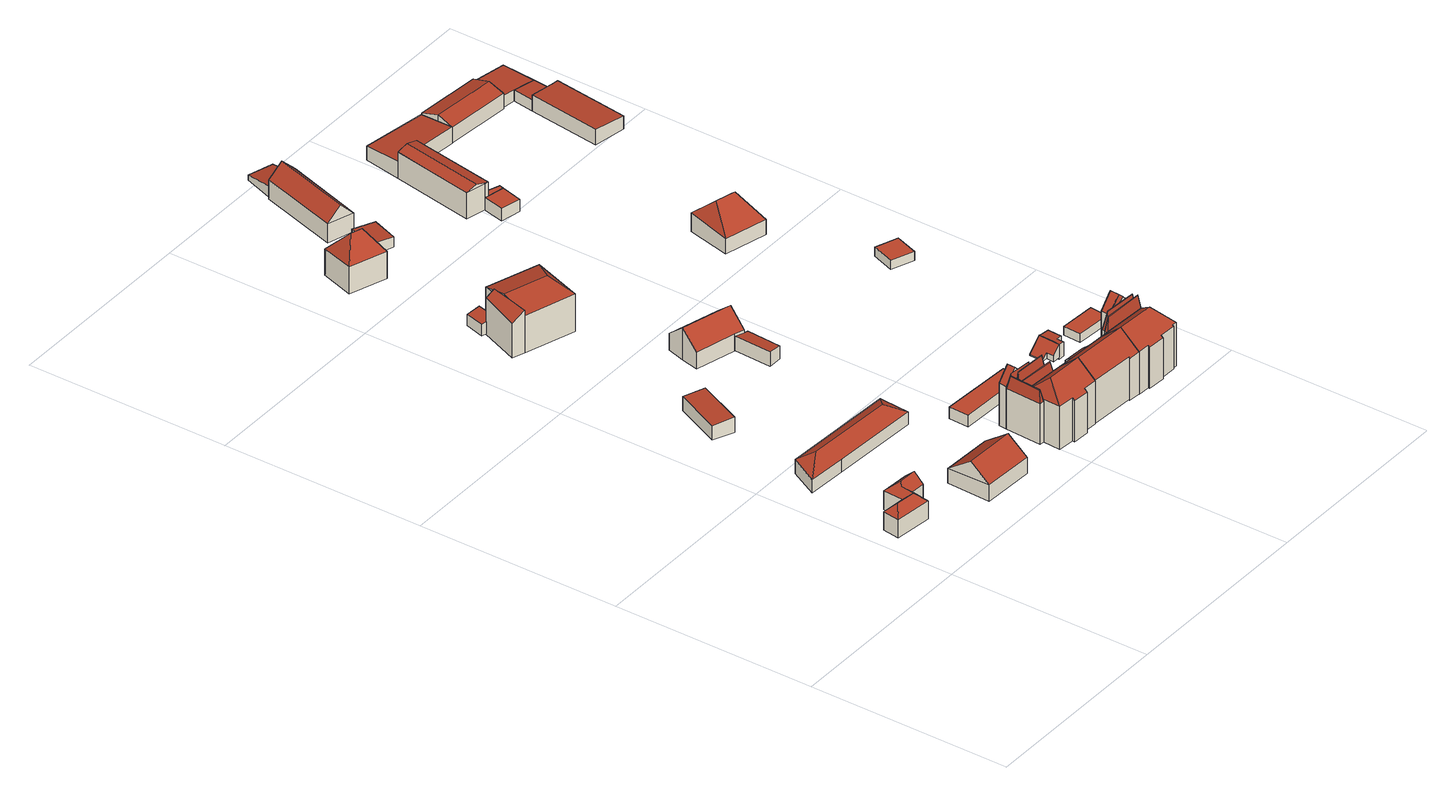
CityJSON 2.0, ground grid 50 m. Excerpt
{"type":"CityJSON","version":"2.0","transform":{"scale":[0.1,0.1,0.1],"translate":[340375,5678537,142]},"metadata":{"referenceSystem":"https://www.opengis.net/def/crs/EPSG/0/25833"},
"CityObjects":{
"building1":{"type":"Building","attributes":{"Dachtyp_tdc":"tdcFreeFormRoof","Gemeindeschluessel":14729160,"Dachneigung":43.19,"QualitaetDacherkennung":36,"Geometrietyp2DReferenz":"3000","function":"31001_9998","roofType":"5000","measuredHeight":6.88},"geometry":[{"type":"MultiSurface","lod":"2","boundaries":[[[0,1,2,3]],[[1,4,5,2]],[[4,6,7,5]],[[6,8,9,7]],[[8,10,11,9]],[[10,12,13,11]],[[12,14,15,13]],[[14,0,3,15]],[[16,17,18,14,12]],[[19,20,16,12,10]],[[19,10,8]],[[20,19,8,6]],[[17,16,20,6,4]],[[21,18,17,4,1]],[[21,1,0]],[[18,21,0,14]],[[3,2,5,7,9,11,13,15]]],"semantics":{"surfaces":[{"type":"WallSurface"},{"type":"RoofSurface"},{"type":"GroundSurface"}],"values":[0,0,0,0,0,0,0,0,1,1,1,1,1,1,0,1,2]}}]},
"building2":{"type":"Building","attributes":{"Dachtyp_tdc":"tdcGableRoof","Gemeindeschluessel":14729160,"Dachneigung":36.2,"QualitaetDacherkennung":77,"Geometrietyp2DReferenz":"3000","function":"31001_9998","roofType":"3100","measuredHeight":7.97},"geometry":[{"type":"MultiSurface","lod":"2","boundaries":[[[22,23,24,25]],[[23,26,27,24]],[[26,28,29,27]],[[28,22,25,29]],[[26,23,30]],[[22,28,31]],[[23,22,31,30]],[[28,26,30,31]],[[25,24,27,29]]],"semantics":{"surfaces":[{"type":"WallSurface"},{"type":"RoofSurface"},{"type":"GroundSurface"}],"values":[0,0,0,0,0,0,1,1,2]}}]},
"building3":{"type":"Building","attributes":{"Dachtyp_tdc":"tdcHipRoof","Gemeindeschluessel":14729160,"Dachneigung":30.57,"QualitaetDacherkennung":86,"Geometrietyp2DReferenz":"3000","function":"31001_9998","roofType":"3200","measuredHeight":5.49},"geometry":[{"type":"MultiSurface","lod":"2","boundaries":[[[32,33,34,35]],[[33,36,37,34]],[[36,38,39,37]],[[38,40,41,39]],[[40,42,43,41]],[[42,32,35,43]],[[32,42,44]],[[38,36,33,45]],[[42,40,38,45,44]],[[33,32,44,45]],[[35,34,37,39,41,43]]],"semantics":{"surfaces":[{"type":"WallSurface"},{"type":"RoofSurface"},{"type":"GroundSurface"}],"values":[0,0,0,0,0,0,1,1,1,1,2]}}]},
"building4":{"type":"Building","attributes":{"Dachtyp_tdc":"tdcPolyFlatRoof","Gemeindeschluessel":14729160,"Dachneigung":2.78,"QualitaetDacherkennung":85,"Geometrietyp2DReferenz":"3000","function":"31001_9998","roofType":"2100","measuredHeight":3.84},"geometry":[{"type":"MultiSurface","lod":"2","boundaries":[[[46,47,48,49]],[[47,50,51,48]],[[50,52,53,51]],[[52,46,49,53]],[[52,50,47,46]],[[49,48,51,53]]],"semantics":{"surfaces":[{"type":"WallSurface"},{"type":"RoofSurface"},{"type":"GroundSurface"}],"values":[0,0,0,0,1,2]}}]},
"building5":{"type":"Building","attributes":{"Gemeindeschluessel":14729160,"Geometrietyp2DReferenz":"3000","function":"31001_9998","roofType":"9999"},"children":["building5-1","building5-2","building5-3","building5-4"]},
"building5-1":{"type":"BuildingPart","attributes":{"Dachtyp_tdc":"tdcFreeFormRoof","Dachneigung":80.05,"QualitaetDacherkennung":31,"Geometrietyp2DReferenz":"3000","roofType":"5000","measuredHeight":13.96},"parents":["building5"],"geometry":[{"type":"MultiSurface","lod":"2","boundaries":[[[54,55,56,57]],[[55,58,59,56]],[[60,61,62,63,64]],[[65,66,67,68]],[[69,66,65]],[[70,69,65,71]],[[70,71,72,73,74,75,76,54,77]],[[78,79,75,74,61]],[[78,61,60]],[[79,78,60,80,58]],[[76,75,79,58,55]],[[76,55,54]],[[69,70,77,66]],[[81,57,56,59,82,64,63,83,84,85,68,67]],[[57,81,77,54]],[[64,82,80,60]],[[82,59,58,80]],[[86,62,61,74]],[[86,83,63,62]],[[87,72,71]],[[86,74,73]],[[87,84,83,86]],[[87,86,73,72]],[[68,85,88,87,71,65]],[[85,84,87,88]],[[81,67,66,77]]],"semantics":{"surfaces":[{"type":"WallSurface"},{"type":"RoofSurface"},{"type":"GroundSurface"},{"type":"ClosureSurface"}],"values":[0,0,0,0,1,1,1,1,1,1,1,1,1,2,3,0,3,0,3,0,0,3,3,0,3,3]}}]},
"building5-2":{"type":"BuildingPart","attributes":{"Dachtyp_tdc":"tdcHipAndGableRoof","Dachneigung":41.3,"QualitaetDacherkennung":71,"Geometrietyp2DReferenz":"3000","roofType":"5000","measuredHeight":14.9},"parents":["building5"],"geometry":[{"type":"MultiSurface","lod":"2","boundaries":[[[89,90,91,92]],[[90,93,94,91]],[[93,95,96,94]],[[95,97,98,96]],[[97,99,100,98]],[[99,101,102,100]],[[101,103,54,57,102]],[[104,105,106,67,66]],[[105,89,92,106]],[[107,103,101,108]],[[101,99,97,95,93,90,89,108]],[[89,105,104,107,108]],[[92,91,94,96,98,100,102,57,81,67,106]],[[107,77,54,103]],[[77,81,57,54]],[[66,77,107,104]],[[66,67,81,77]]],"semantics":{"surfaces":[{"type":"WallSurface"},{"type":"RoofSurface"},{"type":"GroundSurface"},{"type":"ClosureSurface"}],"values":[0,0,0,0,0,0,0,0,0,1,1,1,2,0,3,0,3]}}]},
"building5-3":{"type":"BuildingPart","attributes":{"Dachtyp_tdc":"tdcGableRoof","Dachneigung":48.62,"QualitaetDacherkennung":60,"Geometrietyp2DReferenz":"3000","roofType":"3100","measuredHeight":14.01},"parents":["building5"],"geometry":[{"type":"MultiSurface","lod":"2","boundaries":[[[109,110,111,59,58]],[[110,112,113,111]],[[112,114,80,82,113]],[[112,110,115]],[[109,114,116]],[[110,109,116,115]],[[114,112,115,116]],[[59,111,113,82]],[[58,80,114,109]],[[59,82,80,58]]],"semantics":{"surfaces":[{"type":"WallSurface"},{"type":"RoofSurface"},{"type":"GroundSurface"},{"type":"ClosureSurface"}],"values":[0,0,0,0,0,1,1,2,0,3]}}]},
"building5-4":{"type":"BuildingPart","attributes":{"Dachtyp_tdc":"tdcFreeFormRoof","Dachneigung":82.23,"QualitaetDacherkennung":31,"Geometrietyp2DReferenz":"3000","roofType":"5000","measuredHeight":14.81},"parents":["building5"],"geometry":[{"type":"MultiSurface","lod":"2","boundaries":[[[62,117,118,63]],[[117,88,85,118]],[[119,88,117]],[[120,119,117,62,86,73]],[[119,120,72,87,88]],[[83,63,118,85,84]],[[63,83,86,62]],[[84,85,88,87]],[[83,84,87,86]],[[73,72,120]],[[86,87,72,73]]],"semantics":{"surfaces":[{"type":"WallSurface"},{"type":"RoofSurface"},{"type":"GroundSurface"},{"type":"ClosureSurface"}],"values":[0,0,1,1,1,2,3,3,3,0,3]}}]},
"building6":{"type":"Building","attributes":{"Dachtyp_tdc":"tdcPolyFlatRoof","Gemeindeschluessel":14729160,"Dachneigung":10.77,"QualitaetDacherkennung":38,"Geometrietyp2DReferenz":"3000","function":"31001_9998","roofType":"2100","measuredHeight":3.61},"geometry":[{"type":"MultiSurface","lod":"2","boundaries":[[[121,122,123,124]],[[122,125,126,123]],[[125,127,128,126]],[[127,129,130,128]],[[129,131,132,130]],[[131,121,124,132]],[[131,129,127,125,122,121]],[[124,123,126,128,130,132]]],"semantics":{"surfaces":[{"type":"WallSurface"},{"type":"RoofSurface"},{"type":"GroundSurface"}],"values":[0,0,0,0,0,0,1,2]}}]},
"building7":{"type":"Building","attributes":{"Dachtyp_tdc":"tdcPolyFlatRoof","Gemeindeschluessel":14729160,"Dachneigung":0,"QualitaetDacherkennung":50,"Geometrietyp2DReferenz":"3000","function":"31001_2463","roofType":"1000","measuredHeight":2.96},"geometry":[{"type":"MultiSurface","lod":"2","boundaries":[[[133,134,135,136]],[[134,137,138,135]],[[137,139,140,138]],[[139,133,136,140]],[[139,137,134,133]],[[136,135,138,140]]],"semantics":{"surfaces":[{"type":"WallSurface"},{"type":"RoofSurface"},{"type":"GroundSurface"}],"values":[0,0,0,0,1,2]}}]},
"building8":{"type":"Building","attributes":{"Gemeindeschluessel":14729160,"Geometrietyp2DReferenz":"3000","function":"31001_9998","roofType":"9999"},"children":["building8-1","building8-2"]},
"building8-1":{"type":"BuildingPart","attributes":{"Dachtyp_tdc":"tdcPolyFlatRoof","Dachneigung":32.15,"QualitaetDacherkennung":35,"Geometrietyp2DReferenz":"3000","roofType":"2100","measuredHeight":10.68},"parents":["building8"],"geometry":[{"type":"MultiSurface","lod":"2","boundaries":[[[141,142,143,144,145]],[[142,146,147,143]],[[146,148,149,150,151,147]],[[148,146,142,141,152,153]],[[144,143,147,151]],[[145,152,141]],[[153,149,148]],[[144,151,150,145]],[[145,150,149,153,152]]],"semantics":{"surfaces":[{"type":"WallSurface"},{"type":"RoofSurface"},{"type":"GroundSurface"},{"type":"ClosureSurface"}],"values":[0,0,0,1,2,0,0,3,3]}}]},
"building8-2":{"type":"BuildingPart","attributes":{"Dachtyp_tdc":"tdcHipAndGableRoof","Dachneigung":15.19,"QualitaetDacherkennung":81,"Geometrietyp2DReferenz":"3000","roofType":"5000","measuredHeight":11.26},"parents":["building8"],"geometry":[{"type":"MultiSurface","lod":"2","boundaries":[[[154,155,156,157]],[[155,158,159,156]],[[158,145,144,159]],[[158,155,160]],[[155,154,149,153,161,160]],[[145,158,160,161,152]],[[157,156,159,144,151]],[[157,151,150,154]],[[151,144,145,150]],[[161,153,152]],[[149,154,150]],[[152,153,149,150,145]]],"semantics":{"surfaces":[{"type":"WallSurface"},{"type":"RoofSurface"},{"type":"GroundSurface"},{"type":"ClosureSurface"}],"values":[0,0,0,1,1,1,2,0,3,0,0,3]}}]},
"building9":{"type":"Building","attributes":{"Dachtyp_tdc":"tdcHipRoof","Gemeindeschluessel":14729160,"Dachneigung":48.96,"QualitaetDacherkennung":79,"Geometrietyp2DReferenz":"3000","function":"31001_9998","roofType":"3200","measuredHeight":11.71},"geometry":[{"type":"MultiSurface","lod":"2","boundaries":[[[162,163,164,165]],[[163,166,167,164]],[[166,168,169,167]],[[168,162,165,169]],[[166,163,170]],[[162,168,171]],[[163,162,171,170]],[[168,166,170,171]],[[165,164,167,169]]],"semantics":{"surfaces":[{"type":"WallSurface"},{"type":"RoofSurface"},{"type":"GroundSurface"}],"values":[0,0,0,0,1,1,1,1,2]}}]},
"building10":{"type":"Building","attributes":{"Dachtyp_tdc":"tdcGableRoof","Gemeindeschluessel":14729160,"Dachneigung":41.47,"QualitaetDacherkennung":81,"Geometrietyp2DReferenz":"3000","function":"31001_9998","roofType":"3100","measuredHeight":8.12},"geometry":[{"type":"MultiSurface","lod":"2","boundaries":[[[172,173,174,175]],[[173,176,177,174]],[[176,178,179,177]],[[178,180,181,179]],[[180,182,183,181]],[[182,184,185,183]],[[184,172,175,185]],[[180,178,176,173,172]],[[172,184,182,180]],[[175,174,177,179,181,183,185]]],"semantics":{"surfaces":[{"type":"WallSurface"},{"type":"RoofSurface"},{"type":"GroundSurface"}],"values":[0,0,0,0,0,0,0,1,1,2]}}]},
"building11":{"type":"Building","attributes":{"Gemeindeschluessel":14729160,"Geometrietyp2DReferenz":"3000","function":"31001_9998","roofType":"9999"},"children":["building11-1","building11-2"]},
"building11-1":{"type":"BuildingPart","attributes":{"Dachtyp_tdc":"tdcGableRoof","Dachneigung":41.67,"QualitaetDacherkennung":76,"Geometrietyp2DReferenz":"3000","roofType":"3100","measuredHeight":14.81},"parents":["building11"],"geometry":[{"type":"MultiSurface","lod":"2","boundaries":[[[186,187,188,189]],[[187,89,190,188]],[[89,105,191,190]],[[105,192,193,191]],[[194,195,196,197]],[[195,198,199,196]],[[198,200,201,199]],[[200,202,203,201]],[[202,186,189,203]],[[198,195,194,192,105,89]],[[89,187,186,202,200,198]],[[189,188,190,191,193,197,196,199,201,203]],[[194,197,193,192]]],"semantics":{"surfaces":[{"type":"WallSurface"},{"type":"RoofSurface"},{"type":"GroundSurface"},{"type":"ClosureSurface"}],"values":[0,0,0,0,0,0,0,0,0,1,1,2,3]}}]},
"building11-2":{"type":"BuildingPart","attributes":{"Dachtyp_tdc":"tdcPolyFlatRoof","Dachneigung":41.77,"QualitaetDacherkennung":63,"Geometrietyp2DReferenz":"3000","roofType":"2100","measuredHeight":10.42},"parents":["building11"],"geometry":[{"type":"MultiSurface","lod":"2","boundaries":[[[204,194,197,205]],[[192,206,207,193]],[[206,204,205,207]],[[206,192,194,204]],[[205,197,193,207]],[[192,193,197,194]]],"semantics":{"surfaces":[{"type":"WallSurface"},{"type":"RoofSurface"},{"type":"GroundSurface"},{"type":"ClosureSurface"}],"values":[0,0,0,1,2,3]}}]},
"building12":{"type":"Building","attributes":{"Dachtyp_tdc":"tdcPolyFlatRoof","Gemeindeschluessel":14729160,"Dachneigung":5.11,"QualitaetDacherkennung":90,"Geometrietyp2DReferenz":"3000","function":"31001_9998","roofType":"2100","measuredHeight":3.76},"geometry":[{"type":"MultiSurface","lod":"2","boundaries":[[[208,209,210,211]],[[209,212,213,210]],[[212,214,215,213]],[[214,216,217,215]],[[216,208,211,217]],[[216,214,212,209,208]],[[211,210,213,215,217]]],"semantics":{"surfaces":[{"type":"WallSurface"},{"type":"RoofSurface"},{"type":"GroundSurface"}],"values":[0,0,0,0,0,1,2]}}]},
"building13":{"type":"Building","attributes":{"Dachtyp_tdc":"tdcPolyFlatRoof","Gemeindeschluessel":14729160,"Dachneigung":4.58,"QualitaetDacherkennung":85,"Geometrietyp2DReferenz":"3000","function":"31001_9998","roofType":"2100","measuredHeight":3.06},"geometry":[{"type":"MultiSurface","lod":"2","boundaries":[[[218,219,220,221]],[[219,222,223,220]],[[222,224,225,223]],[[224,218,221,225]],[[224,222,219,218]],[[221,220,223,225]]],"semantics":{"surfaces":[{"type":"WallSurface"},{"type":"RoofSurface"},{"type":"GroundSurface"}],"values":[0,0,0,0,1,2]}}]},
"building14":{"type":"Building","attributes":{"Dachtyp_tdc":"tdcPolyFlatRoof","Gemeindeschluessel":14729160,"Dachneigung":45.83,"QualitaetDacherkennung":46,"Geometrietyp2DReferenz":"3000","function":"31001_9998","roofType":"2100","measuredHeight":3.45},"geometry":[{"type":"MultiSurface","lod":"2","boundaries":[[[226,227,228,229]],[[227,230,231,228]],[[230,232,233,231]],[[232,234,235,233]],[[234,236,237,235]],[[236,238,239,237]],[[238,226,229,239]],[[238,236,234,232,230,227,226]],[[229,228,231,233,235,237,239]]],"semantics":{"surfaces":[{"type":"WallSurface"},{"type":"RoofSurface"},{"type":"GroundSurface"}],"values":[0,0,0,0,0,0,0,1,2]}}]},
"building15":{"type":"Building","attributes":{"Gemeindeschluessel":14729160,"Geometrietyp2DReferenz":"3000","function":"31001_9998","roofType":"9999"},"children":["building15-1","building15-2","building15-3","building15-4","building15-5"]},
"building15-1":{"type":"BuildingPart","attributes":{"Dachtyp_tdc":"tdcFreeFormRoof","Dachneigung":80.02,"QualitaetDacherkennung":29,"Geometrietyp2DReferenz":"3000","roofType":"5000","measuredHeight":14.01},"parents":["building15"],"geometry":[{"type":"MultiSurface","lod":"2","boundaries":[[[240,241,242,243]],[[244,245,246,247]],[[248,245,244]],[[249,248,244,250,241]],[[249,241,240]],[[248,249,240,245]],[[243,242,251,247,246]],[[251,242,241,250]],[[247,251,250,244]],[[243,246,245,240]]],"semantics":{"surfaces":[{"type":"WallSurface"},{"type":"RoofSurface"},{"type":"GroundSurface"},{"type":"ClosureSurface"}],"values":[0,0,1,1,1,1,2,0,3,3]}}]},
"building15-2":{"type":"BuildingPart","attributes":{"Dachtyp_tdc":"tdcFreeFormRoof","Dachneigung":82.91,"QualitaetDacherkennung":36,"Geometrietyp2DReferenz":"3000","roofType":"5000","measuredHeight":14.01},"parents":["building15"],"geometry":[{"type":"MultiSurface","lod":"2","boundaries":[[[252,253,254,255]],[[256,257,258,246,245]],[[259,257,256]],[[260,259,256,253]],[[260,253,252]],[[259,260,252,257]],[[255,254,243,246,258]],[[243,254,253,256,245,240]],[[245,246,243,240]],[[255,258,257,252]]],"semantics":{"surfaces":[{"type":"WallSurface"},{"type":"RoofSurface"},{"type":"GroundSurface"},{"type":"ClosureSurface"}],"values":[0,0,1,1,1,1,2,0,3,3]}}]},
"building15-3":{"type":"BuildingPart","attributes":{"Dachtyp_tdc":"tdcGableRoof","Dachneigung":48.34,"QualitaetDacherkennung":60,"Geometrietyp2DReferenz":"3000","roofType":"3100","measuredHeight":14.05},"parents":["building15"],"geometry":[{"type":"MultiSurface","lod":"2","boundaries":[[[261,262,263,264,265]],[[262,266,267,263]],[[266,268,269,270,267]],[[266,262,271]],[[262,261,272,273,271]],[[268,266,271,273]],[[264,263,267,270]],[[265,264,270,269]],[[261,265,269,268]],[[268,273,272,261]]],"semantics":{"surfaces":[{"type":"WallSurface"},{"type":"RoofSurface"},{"type":"GroundSurface"},{"type":"ClosureSurface"}],"values":[0,0,0,0,1,1,2,3,3,3]}}]},
"building15-4":{"type":"BuildingPart","attributes":{"Dachtyp_tdc":"tdcGableRoof","Dachneigung":47.92,"QualitaetDacherkennung":58,"Geometrietyp2DReferenz":"3000","roofType":"3100","measuredHeight":14.04},"parents":["building15"],"geometry":[{"type":"MultiSurface","lod":"2","boundaries":[[[274,265,264,275]],[[269,276,244,247,270]],[[277,274,275,251,250]],[[274,277,278,273,272,261]],[[279,268,273,278]],[[269,268,279,276]],[[276,279,278,277]],[[274,261,265]],[[275,264,270,247,251]],[[270,264,265,269]],[[250,244,276,277]],[[251,247,244,250]],[[265,261,268,269]],[[268,261,272,273]]],"semantics":{"surfaces":[{"type":"WallSurface"},{"type":"RoofSurface"},{"type":"GroundSurface"},{"type":"ClosureSurface"}],"values":[0,0,0,1,1,0,0,0,2,3,0,3,3,3]}}]},
"building15-5":{"type":"BuildingPart","attributes":{"Dachtyp_tdc":"tdcHipAndGableRoof","Dachneigung":41.22,"QualitaetDacherkennung":61,"Geometrietyp2DReferenz":"3000","roofType":"5000","measuredHeight":14.96},"parents":["building15"],"geometry":[{"type":"MultiSurface","lod":"2","boundaries":[[[280,281,282,283]],[[281,284,285,282]],[[284,286,287,285]],[[286,200,288,287]],[[200,198,289,288]],[[198,195,290,289]],[[195,291,252,255,290]],[[292,293,294,258,257]],[[293,295,296,294]],[[295,297,298,296]],[[297,299,300,298]],[[299,301,302,300]],[[301,280,283,302]],[[297,295,293,292,303]],[[292,291,195,198,303]],[[198,200,286,284,281,280,301,299,297,303]],[[283,282,285,287,288,289,290,255,258,294,296,298,300,302]],[[257,252,291,292]],[[257,258,255,252]]],"semantics":{"surfaces":[{"type":"WallSurface"},{"type":"RoofSurface"},{"type":"GroundSurface"},{"type":"ClosureSurface"}],"values":[0,0,0,0,0,0,0,0,0,0,0,0,0,1,1,1,2,0,3]}}]},
"building16":{"type":"Building","attributes":{"Dachtyp_tdc":"tdcPolyFlatRoof","Gemeindeschluessel":14729160,"Dachneigung":5.13,"QualitaetDacherkennung":68,"Geometrietyp2DReferenz":"3000","function":"31001_9998","roofType":"2100","measuredHeight":3.75},"geometry":[{"type":"MultiSurface","lod":"2","boundaries":[[[304,305,306,307]],[[305,308,309,306]],[[308,310,311,309]],[[310,312,313,311]],[[312,314,315,313]],[[314,316,317,315]],[[316,304,307,317]],[[316,314,312,310,308,305,304]],[[307,306,309,311,313,315,317]]],"semantics":{"surfaces":[{"type":"WallSurface"},{"type":"RoofSurface"},{"type":"GroundSurface"}],"values":[0,0,0,0,0,0,0,1,2]}}]},
"building17":{"type":"Building","attributes":{"Dachtyp_tdc":"tdcGableRoof","Gemeindeschluessel":14729160,"Dachneigung":45.13,"QualitaetDacherkennung":90,"Geometrietyp2DReferenz":"3000","function":"31001_9998","roofType":"3100","measuredHeight":8.14},"geometry":[{"type":"MultiSurface","lod":"2","boundaries":[[[318,319,320,321]],[[319,322,323,320]],[[322,324,325,323]],[[324,318,321,325]],[[322,319,326]],[[318,324,327]],[[319,318,327,326]],[[324,322,326,327]],[[321,320,323,325]]],"semantics":{"surfaces":[{"type":"WallSurface"},{"type":"RoofSurface"},{"type":"GroundSurface"}],"values":[0,0,0,0,0,0,1,1,2]}}]},
"building18":{"type":"Building","attributes":{"Dachtyp_tdc":"tdcPolyFlatRoof","Gemeindeschluessel":14729160,"Dachneigung":11.5,"QualitaetDacherkennung":77,"Geometrietyp2DReferenz":"3000","function":"31001_9998","roofType":"2100","measuredHeight":2.86},"geometry":[{"type":"MultiSurface","lod":"2","boundaries":[[[328,329,330,331]],[[329,332,333,330]],[[332,334,335,333]],[[334,328,331,335]],[[334,332,329,328]],[[331,330,333,335]]],"semantics":{"surfaces":[{"type":"WallSurface"},{"type":"RoofSurface"},{"type":"GroundSurface"}],"values":[0,0,0,0,1,2]}}]},
"building19":{"type":"Building","attributes":{"Dachtyp_tdc":"tdcPolyFlatRoof","Gemeindeschluessel":14729160,"Dachneigung":0,"QualitaetDacherkennung":85,"Geometrietyp2DReferenz":"3000","function":"31001_9998","roofType":"1000","measuredHeight":2.12},"geometry":[{"type":"MultiSurface","lod":"2","boundaries":[[[336,337,338,339]],[[337,340,341,338]],[[340,342,343,341]],[[342,336,339,343]],[[342,340,337,336]],[[339,338,341,343]]],"semantics":{"surfaces":[{"type":"WallSurface"},{"type":"RoofSurface"},{"type":"GroundSurface"}],"values":[0,0,0,0,1,2]}}]},
"building20":{"type":"Building","attributes":{"Dachtyp_tdc":"tdcHipRoof","Gemeindeschluessel":14729160,"Dachneigung":41.58,"QualitaetDacherkennung":63,"Geometrietyp2DReferenz":"3000","function":"31001_9998","roofType":"3200","measuredHeight":9.13},"geometry":[{"type":"MultiSurface","lod":"2","boundaries":[[[344,345,346,347]],[[345,348,349,346]],[[348,350,351,349]],[[350,344,347,351]],[[348,345,352]],[[344,350,353]],[[345,344,353,352]],[[350,348,352,353]],[[347,346,349,351]]],"semantics":{"surfaces":[{"type":"WallSurface"},{"type":"RoofSurface"},{"type":"GroundSurface"}],"values":[0,0,0,0,1,1,1,1,2]}}]},
"building21":{"type":"Building","attributes":{"Gemeindeschluessel":14729160,"Geometrietyp2DReferenz":"3000","function":"31001_2000","roofType":"9999"},"children":["building21-1","building21-2","building21-3","building21-4"]},
"building21-1":{"type":"BuildingPart","attributes":{"Dachtyp_tdc":"tdcGableRoof","Dachneigung":14.16,"QualitaetDacherkennung":91,"Geometrietyp2DReferenz":"3000","roofType":"3100","measuredHeight":7.35},"parents":["building21"],"geometry":[{"type":"MultiSurface","lod":"2","boundaries":[[[354,355,356,357,358]],[[355,359,360,361,356]],[[362,363,364,365,366,367]],[[368,363,362,369,370,371]],[[372,373,370,369]],[[355,373,372,359]],[[354,371,370,373,355]],[[359,372,369,362]],[[368,371,354]],[[365,374,357,356,361,366]],[[368,375,364,363]],[[375,374,365,364]],[[358,375,368,354]],[[357,374,375,358]],[[367,360,359,362]],[[367,366,361,360]]],"semantics":{"surfaces":[{"type":"WallSurface"},{"type":"RoofSurface"},{"type":"GroundSurface"},{"type":"ClosureSurface"}],"values":[0,0,0,1,1,0,0,0,0,2,0,3,0,3,0,3]}}]},
"building21-2":{"type":"BuildingPart","attributes":{"Dachtyp_tdc":"tdcPolyFlatRoof","Dachneigung":0,"QualitaetDacherkennung":54,"Geometrietyp2DReferenz":"3000","roofType":"1000","measuredHeight":3.07},"parents":["building21"],"geometry":[{"type":"MultiSurface","lod":"2","boundaries":[[[364,376,377,365]],[[376,378,379,377]],[[375,378,376,364]],[[365,377,379,374]],[[379,378,375,374]],[[365,374,375,364]]],"semantics":{"surfaces":[{"type":"WallSurface"},{"type":"RoofSurface"},{"type":"GroundSurface"},{"type":"ClosureSurface"}],"values":[0,0,1,2,3,3]}}]},
"building21-3":{"type":"BuildingPart","attributes":{"Dachtyp_tdc":"tdcPolyFlatRoof","Dachneigung":4.83,"QualitaetDacherkennung":87,"Geometrietyp2DReferenz":"3000","roofType":"2100","measuredHeight":4.27},"parents":["building21"],"geometry":[{"type":"MultiSurface","lod":"2","boundaries":[[[360,380,381,361]],[[380,382,383,381]],[[382,384,385,383]],[[384,386,387,385]],[[386,367,366,387]],[[386,384,382,380,360,367]],[[366,361,381,383,385,387]],[[361,366,367,360]]],"semantics":{"surfaces":[{"type":"WallSurface"},{"type":"RoofSurface"},{"type":"GroundSurface"},{"type":"ClosureSurface"}],"values":[0,0,0,0,0,1,2,3]}}]},
"building21-4":{"type":"BuildingPart","attributes":{"Dachtyp_tdc":"tdcPolyFlatRoof","Dachneigung":0,"QualitaetDacherkennung":86,"Geometrietyp2DReferenz":"3000","roofType":"1000","measuredHeight":3.04},"parents":["building21"],"geometry":[{"type":"MultiSurface","lod":"2","boundaries":[[[378,388,389,379]],[[388,390,391,389]],[[390,358,357,391]],[[358,390,388,378,375]],[[379,389,391,357,374]],[[374,357,358,375]],[[379,374,375,378]]],"semantics":{"surfaces":[{"type":"WallSurface"},{"type":"RoofSurface"},{"type":"GroundSurface"},{"type":"ClosureSurface"}],"values":[0,0,0,1,2,3,3]}}]},
"building22":{"type":"Building","attributes":{"Dachtyp_tdc":"tdcPolyFlatRoof","Gemeindeschluessel":14729160,"Dachneigung":0,"QualitaetDacherkennung":70,"Geometrietyp2DReferenz":"3000","function":"31001_9998","roofType":"1000","measuredHeight":2.27},"geometry":[{"type":"MultiSurface","lod":"2","boundaries":[[[392,393,394,395]],[[393,396,397,394]],[[396,398,399,397]],[[398,392,395,399]],[[398,396,393,392]],[[395,394,397,399]]],"semantics":{"surfaces":[{"type":"WallSurface"},{"type":"RoofSurface"},{"type":"GroundSurface"}],"values":[0,0,0,0,1,2]}}]},
"building23":{"type":"Building","attributes":{"Dachtyp_tdc":"tdcGableRoof","Gemeindeschluessel":14729160,"Dachneigung":17.7,"QualitaetDacherkennung":89,"Geometrietyp2DReferenz":"3000","function":"31001_2000","roofType":"3100","measuredHeight":5.26},"geometry":[{"type":"MultiSurface","lod":"2","boundaries":[[[400,401,402,403]],[[401,404,405,402]],[[404,406,407,405]],[[406,408,409,407]],[[408,410,411,409]],[[410,412,413,411]],[[412,414,415,413]],[[414,400,403,415]],[[410,408,406,404,401]],[[401,400,414,412,410]],[[403,402,405,407,409,411,413,415]]],"semantics":{"surfaces":[{"type":"WallSurface"},{"type":"RoofSurface"},{"type":"GroundSurface"}],"values":[0,0,0,0,0,0,0,0,1,1,2]}}]},
"building24":{"type":"Building","attributes":{"Gemeindeschluessel":14729160,"Geometrietyp2DReferenz":"3000","function":"31001_2000","roofType":"9999"},"children":["building24-1","building24-2","building24-3"]},
"building24-1":{"type":"BuildingPart","attributes":{"Dachtyp_tdc":"tdcPolyFlatRoof","Dachneigung":4.69,"QualitaetDacherkennung":74,"Geometrietyp2DReferenz":"3000","roofType":"2100","measuredHeight":4.02},"parents":["building24"],"geometry":[{"type":"MultiSurface","lod":"2","boundaries":[[[416,417,418,419,420]],[[417,421,422,418]],[[421,423,424,422]],[[423,425,426,427,424]],[[423,421,417,416,425]],[[427,419,418,422,424]],[[416,420,426,425]],[[420,419,427,426]]],"semantics":{"surfaces":[{"type":"WallSurface"},{"type":"RoofSurface"},{"type":"GroundSurface"},{"type":"ClosureSurface"}],"values":[0,0,0,0,1,2,0,3]}}]},
"building24-2":{"type":"BuildingPart","attributes":{"Dachtyp_tdc":"tdcPolyFlatRoof","Dachneigung":3.35,"QualitaetDacherkennung":69,"Geometrietyp2DReferenz":"3000","roofType":"2100","measuredHeight":2.81},"parents":["building24"],"geometry":[{"type":"MultiSurface","lod":"2","boundaries":[[[426,428,429,427]],[[420,419,430,431]],[[431,432,428,426,420]],[[419,427,429,430]],[[427,419,420,426]],[[431,430,429,428,432]]],"semantics":{"surfaces":[{"type":"WallSurface"},{"type":"RoofSurface"},{"type":"GroundSurface"},{"type":"ClosureSurface"}],"values":[0,0,1,2,3,3]}}]},
"building24-3":{"type":"BuildingPart","attributes":{"Dachtyp_tdc":"tdcPolyFlatRoof","Dachneigung":4.79,"QualitaetDacherkennung":67,"Geometrietyp2DReferenz":"3000","roofType":"2100","measuredHeight":3.19},"parents":["building24"],"geometry":[{"type":"MultiSurface","lod":"2","boundaries":[[[433,434,435,409]],[[434,431,430,435]],[[436,413,429,428]],[[436,433,409,413]],[[436,428,432,431,434,433]],[[409,435,430,429,413]],[[429,430,431,432,428]]],"semantics":{"surfaces":[{"type":"WallSurface"},{"type":"RoofSurface"},{"type":"GroundSurface"},{"type":"ClosureSurface"}],"values":[0,0,0,0,1,2,3]}}]}
},
"vertices":[
[144,220,80],[141,173,80],[141,173,34],[144,220,34],[105,174,80],[105,174,34],[98,129,80],[98,129,34],[6,139,80],[6,139,34],[12,181,80],[12,181,34],[71,176,80],[71,176,34],[73,225,80],[73,225,34],[86,158,95],[89,192,96],[96,198,103],[30,158,100],[80,153,100],[142,196,102],
[322,36,101],[194,42,102],[194,42,60],[322,36,60],[198,150,97],[198,150,60],[326,146,96],[326,146,60],[196,91,140],[324,86,140],
[90,463,53],[374,449,52],[374,449,18],[90,463,18],[374,442,52],[374,442,18],[371,376,50],[371,376,18],[151,388,50],[151,388,18],[53,393,51],[53,393,18],[116,428,73],[336,416,73],
[145,791,49],[194,768,52],[194,768,13],[145,791,13],[143,656,52],[143,656,13],[94,678,49],[94,678,13],
[426,69,170],[415,69,170],[415,69,68],[426,69,68],[419,159,170],[419,159,68],[489,154,170],[488,142,170],[488,142,158],[488,142,68],[489,154,68],[525,124,170],[525,115,170],[525,115,68],[525,124,68],[520,120,197],[424,125,199],[429,130,170],[429,131,170],[430,143,170],[430,145,170],[425,151,202],[420,74,202],[429,120,170],[483,148,206],[426,152,207],[478,155,170],[429,120,68],[478,155,68],[430,145,68],[429,130,68],[515,125,68],[430,145,158],[429,130,158],[515,125,158],
[543,64,217],[541,19,177],[541,19,68],[543,64,68],[506,21,178],[506,21,68],[505,14,171],[505,14,68],[464,16,171],[464,16,68],[464,22,177],[464,22,68],[423,25,177],[423,25,68],[426,69,175],[525,115,173],[546,113,173],[546,113,68],[429,120,173],[449,69,217],
[419,159,175],[421,179,175],[421,179,68],[479,176,174],[479,176,68],[478,155,174],[449,178,208],[448,157,208],
[516,140,158],[516,140,68],[508,133,216],[430,137,215],
[133,1285,43],[122,1288,41],[122,1288,12],[133,1285,12],[135,1335,41],[135,1335,12],[166,1326,48],[166,1326,12],[161,1306,48],[161,1306,12],[153,1279,48],[153,1279,12],
[385,232,92],[387,282,92],[387,282,63],[385,232,63],[565,272,92],[565,272,63],[565,225,92],[565,225,63],
[126,1181,118],[96,1191,97],[96,1191,11],[126,1181,11],[126,1181,105],[133,1285,104],[133,1285,11],[153,1279,118],[153,1279,114],[153,1279,106],[153,1279,11],[139,1226,118],[150,1267,118],
[161,1306,107],[292,1263,107],[292,1263,11],[161,1306,11],[251,1141,105],[251,1141,11],[252,1212,123],[144,1246,123],
[102,1675,87],[193,1645,87],[193,1645,21],[102,1675,21],[166,1562,90],[166,1562,21],[75,1593,90],[75,1593,21],[148,1613,138],[120,1622,138],
[428,871,86],[417,828,48],[417,828,5],[428,871,5],[393,835,48],[393,835,5],[293,861,48],[293,861,5],[304,904,86],[304,904,5],[316,947,47],[316,947,5],[440,914,47],[440,914,5],
[653,13,177],[541,19,178],[541,19,69],[653,13,69],[543,64,69],[546,113,69],[588,111,173],[588,111,69],[645,108,173],[687,106,173],[687,106,69],[645,108,69],[684,56,217],[684,56,69],[682,8,175],[682,8,69],[652,10,174],[652,10,69],
[646,128,156],[646,128,69],[590,131,156],[590,131,69],
[389,742,43],[393,835,43],[393,835,6],[389,742,6],[417,828,41],[417,828,6],[427,826,40],[427,826,6],[422,741,40],[422,741,6],
[228,1696,57],[284,1676,52],[284,1676,26],[228,1696,26],[262,1613,52],[262,1613,26],[205,1633,57],[205,1633,26],
[674,221,83],[675,239,83],[675,239,68],[674,221,68],[662,240,70],[662,240,68],[664,275,70],[664,275,68],[696,274,102],[696,274,68],[694,238,102],[694,238,68],[693,220,102],[693,220,68],
[720,113,160],[720,130,160],[720,130,67],[720,113,67],[817,125,160],[816,109,160],[816,109,67],[817,125,67],[809,117,206],[728,121,207],[747,129,160],[747,129,67],
[707,105,170],[707,114,170],[707,114,67],[707,105,67],[816,109,170],[816,99,170],[816,99,67],[811,104,207],[712,109,207],
[758,139,173],[759,160,173],[759,160,67],[758,139,67],[758,139,162],[819,157,174],[819,157,67],[818,135,174],[818,135,162],[818,135,67],[790,159,208],[766,138,182],[789,137,208],
[748,140,162],[748,140,67],[817,125,162],[747,129,162],[788,126,208],[817,125,174],
[757,5,175],[757,0,171],[757,0,67],[757,5,67],[712,3,171],[712,3,67],[713,7,175],[713,7,67],[682,8,67],[684,56,67],[687,106,67],[707,105,173],[816,99,173],[813,47,176],[813,47,67],[812,24,177],[812,24,67],[811,5,178],[811,5,67],[799,6,178],[799,6,67],[799,3,175],[799,3,67],[779,51,217],
[708,219,100],[693,220,101],[693,220,64],[708,219,64],[694,238,101],[694,238,64],[696,274,101],[696,274,64],[726,272,98],[726,272,64],[724,237,98],[724,237,64],[709,237,100],[709,237,64],
[190,1731,77],[249,1924,77],[249,1924,29],[190,1731,29],[315,1904,76],[315,1904,29],[256,1711,76],[256,1711,29],[281,1914,111],[223,1721,111],
[249,1924,62],[274,1994,47],[274,1994,34],[249,1924,34],[335,1975,47],[335,1975,34],[315,1904,62],[315,1904,34],
[858,258,86],[855,214,86],[855,214,64],[858,258,64],[767,220,86],[767,220,64],[770,264,86],[770,264,64],
[694,1162,51],[802,1135,51],[802,1135,4],[694,1162,4],[775,1029,42],[775,1029,4],[668,1056,42],[668,1056,4],[757,1095,95],[708,1108,95],
[502,1553,74],[453,1564,74],[453,1564,8],[502,1553,8],[502,1553,39],[490,1766,74],[490,1766,51],[490,1766,8],[548,1760,74],[515,1568,74],[515,1568,39],[515,1568,8],[548,1760,8],[548,1760,51],[512,1551,74],[518,1763,82],[481,1558,82],[502,1553,76],[490,1766,75],[453,1564,75],[512,1551,8],[512,1551,39],
[556,1553,39],[556,1553,8],[553,1542,39],[553,1542,8],
[507,1858,43],[507,1858,8],[680,1830,43],[680,1830,8],[666,1831,43],[666,1831,8],[658,1748,50],[658,1748,8],
[540,1490,39],[540,1490,8],[491,1501,39],[491,1501,8],
[902,782,24],[882,726,24],[882,726,1],[902,782,1],[826,747,24],[826,747,1],[847,802,24],[847,802,1],
[658,1748,49],[662,1787,62],[662,1787,10],[658,1748,10],[666,1831,48],[666,1831,10],[680,1830,48],[680,1830,10],[828,1816,48],[828,1816,10],[824,1772,62],[824,1772,10],[821,1736,50],[821,1736,10],[820,1732,49],[820,1732,10],
[910,1675,45],[931,1674,43],[931,1674,10],[910,1675,10],[910,1675,34],[907,1488,43],[907,1488,10],[825,1501,50],[825,1501,10],[849,1680,50],[849,1680,38],[849,1680,10],
[856,1731,38],[856,1731,10],[914,1722,10],[914,1722,34],[890,1726,36],
[828,1816,41],[922,1806,34],[922,1806,10],[821,1736,41]
]}
